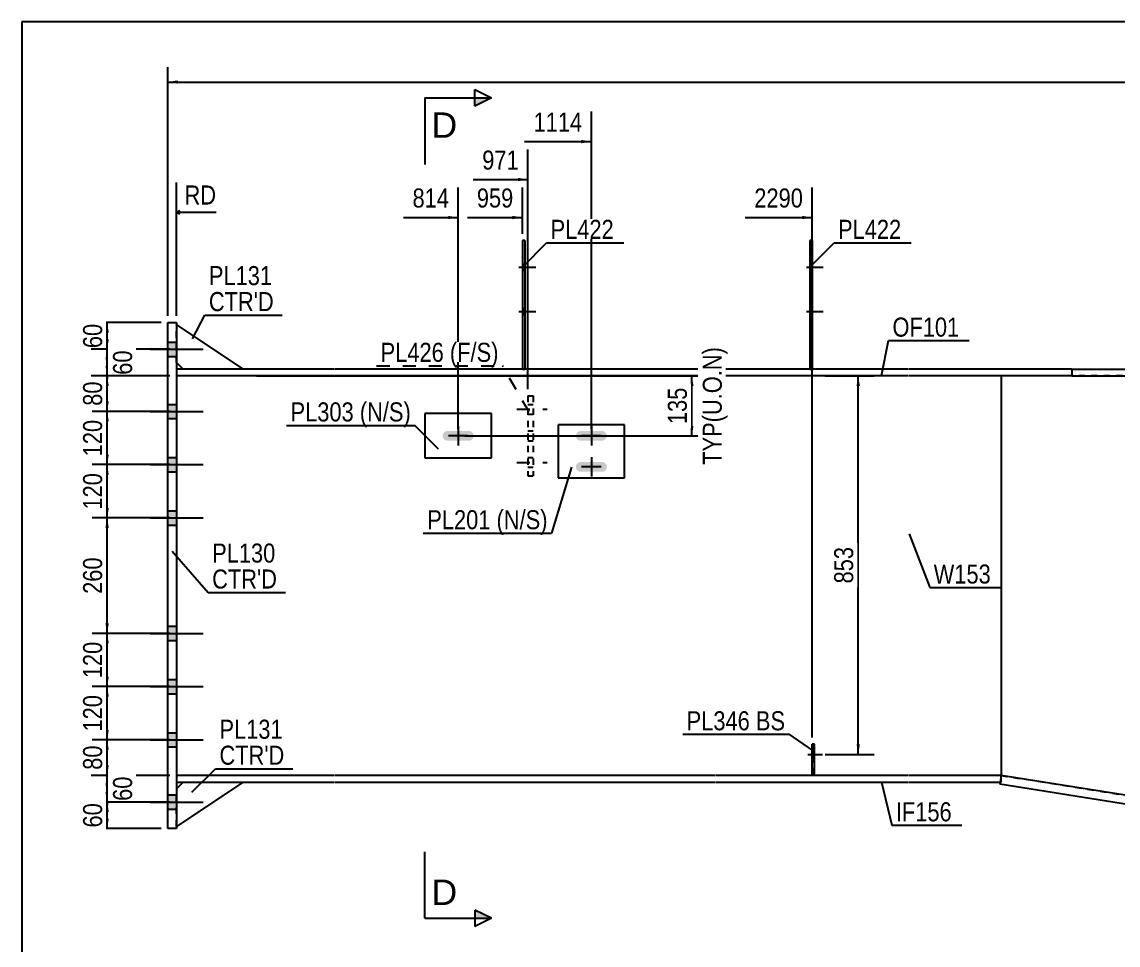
# Model space of a CAD drawing. Header units: millimetres. Extents: x -351 to 51, y -184 to 93.
# Drawn here: x -348.7 to -184.1, y -45.5 to 93.2 of the extents above; entities that cross this region are included whole.
import ezdxf

# ---------------------------------------------------------------- set-up
doc = ezdxf.new("R2010")
doc.units = ezdxf.units.MM
doc.linetypes.add('DXK_LINE_DOT1', pattern=[1.8814, 0.9407, -0.9407])
doc.linetypes.add('DXK_LINE_DOT2', pattern=[3.9198, 1.9599, -1.9599])
doc.styles.add('Arial', font='ARIAL.TTF', dxfattribs={"height": 0.2})
doc.styles.add('Arial Narrow', font='ARIALN.TTF', dxfattribs={"height": 0.2})

# ---------------------------------------------------------------- blocks, each defined once
blk = doc.blocks.new('Unknown-623466721-1210')
at = {"color": 5, "linetype": 'Continuous'}
for p, q in [((51.27, 93.17), (-348.73, 93.17)), ((-348.73, 93.17), (-348.73, -183.83))]:
    blk.add_line(p, q, dxfattribs=at)
blk = doc.blocks.new('Part-623466721-1962 - 1919')
at = {"color": 2, "linetype": 'Continuous'}
for p, q in [((-191, 41), (23.69, 41)), ((-191, 41), (-191, 40)), ((-191, 40), (23.69, 40))]:
    blk.add_line(p, q, dxfattribs=at)
blk = doc.blocks.new('Part-623466721-2291 - 1919')
at = {"color": 2, "linetype": 'Continuous'}
for p, q in [((-273.2, 60.33), (-273.54, 60.33)), ((-273.54, 60.33), (-273.54, 41)), ((-273.2, 60.33), (-273.2, 41))]:
    blk.add_line(p, q, dxfattribs=at)
at = {"color": 7, "linetype": 'DXK_LINE_DOT1'}
blk.add_line((-273.54, 41), (-273.2, 41), dxfattribs=at)
blk = doc.blocks.new('Part-623466721-2227 - 1919')
at = {"color": 2, "linetype": 'Continuous'}
for p, q in [((-325.49, 47.67), (-315.49, 41)), ((-324.49, 41), (-325.49, 42))]:
    blk.add_line(p, q, dxfattribs=at)
at = {"color": 7, "linetype": 'DXK_LINE_DOT1'}
for p, q in [((-325.49, 42), (-325.49, 47.67)), ((-315.49, 41), (-324.49, 41))]:
    blk.add_line(p, q, dxfattribs=at)
blk = doc.blocks.new('Part-623466721-1984 - 1919')
at = {"color": 2, "linetype": 'Continuous'}
for p, q in [((-301.89, 41), (-325.49, 41)), ((-301.89, 40), (-325.49, 40)), ((-244.59, 41), (-301.79, 41)), ((-244.59, 40), (-301.79, 40)), ((-215.55, 41), (-244.49, 41)), ((-215.55, 40), (-244.49, 40)), ((-191, 41), (-215.45, 41)), ((-191, 40), (-215.45, 40))]:
    blk.add_line(p, q, dxfattribs=at)
at = {"color": 7, "linetype": 'DXK_LINE_DOT1'}
for p, q in [((-325.49, 41), (-325.49, 40)), ((-191, 41), (-191, 40))]:
    blk.add_line(p, q, dxfattribs=at)
blk = doc.blocks.new('Bolt-623466721-9946 - 1919')
at = {"color": 3, "linetype": 'DXK_LINE_DOT2'}
for p, q in [((-274.39, 35), (-269.85, 35)), ((-272.72, 35.73), (-271.92, 35.73)), ((-272.72, 34.27), (-271.92, 34.27)), ((-272.72, 31.73), (-271.92, 31.73)), ((-274.39, 31), (-269.85, 31)), ((-272.72, 30.27), (-271.92, 30.27)), ((-274.39, 27), (-269.85, 27)), ((-272.72, 27.73), (-271.92, 27.73)), ((-272.72, 26.27), (-271.92, 26.27))]:
    blk.add_line(p, q, dxfattribs=at)
blk = doc.blocks.new('Part-623466721-1989 - 1919')
at = {"color": 2, "linetype": 'Continuous'}
blk.add_line((-201.64, 40), (-201.64, -20), dxfattribs=at)
at = {"color": 7, "linetype": 'DXK_LINE_DOT1'}
for p, q in [((-76.16, 40), (-201.64, 40)), ((-76.16, -40), (-76.16, 40)), ((-201.64, -20), (-76.16, -40))]:
    blk.add_line(p, q, dxfattribs=at)
blk = doc.blocks.new('Part-623466721-1994 - 1919')
at = {"color": 7, "linetype": 'DXK_LINE_DOT1'}
for p, q in [((-301.89, 40), (-325.49, 40)), ((-325.49, 40), (-325.49, -20)), ((-244.59, 40), (-301.79, 40)), ((-215.55, 40), (-244.49, 40)), ((-201.64, 40), (-215.45, 40)), ((-201.64, 40), (-201.64, -20)), ((-301.89, -20), (-325.49, -20)), ((-244.59, -20), (-301.79, -20)), ((-215.55, -20), (-244.49, -20)), ((-201.64, -20), (-215.45, -20))]:
    blk.add_line(p, q, dxfattribs=at)
blk = doc.blocks.new('Part-623466721-1999 - 1919')
at = {"color": 2, "linetype": 'Continuous'}
for p, q in [((-201.64, -20), (-201.85, -21.32)), ((-76.37, -41.32), (-201.85, -21.32)), ((-76.16, -40), (-201.64, -20)), ((-76.16, -40), (-76.37, -41.32))]:
    blk.add_line(p, q, dxfattribs=at)
blk = doc.blocks.new('Part-623466721-2313 - 1919')
at = {"color": 2, "linetype": 'Continuous'}
for p, q in [((-301.89, -20), (-325.49, -20)), ((-325.49, -21), (-301.89, -21)), ((-244.59, -20), (-301.79, -20)), ((-301.79, -21), (-244.59, -21)), ((-215.55, -20), (-244.49, -20)), ((-244.49, -21), (-215.55, -21)), ((-201.64, -20), (-215.45, -20)), ((-215.45, -21), (-201.8, -21))]:
    blk.add_line(p, q, dxfattribs=at)
at = {"color": 7, "linetype": 'DXK_LINE_DOT1'}
for p, q in [((-325.49, -20), (-325.49, -21)), ((-201.64, -21), (-201.8, -21)), ((-201.64, -21), (-201.64, -20))]:
    blk.add_line(p, q, dxfattribs=at)
blk = doc.blocks.new('Part-623466721-2384 - 1919')
at = {"color": 2, "linetype": 'Continuous'}
for p, q in [((-230.02, -19.98), (-230.02, -15.31)), ((-229.69, -15.31), (-230.02, -15.31)), ((-229.69, -19.98), (-229.69, -15.31)), ((-230.02, -19.98), (-229.69, -19.98))]:
    blk.add_line(p, q, dxfattribs=at)
at = {"color": 7, "linetype": 'DXK_LINE_DOT1'}
blk.add_line((-230.02, -18.98), (-229.69, -18.98), dxfattribs=at)
blk = doc.blocks.new('Part-623466721-2198 - 1919')
at = {"color": 2, "linetype": 'Continuous'}
for p, q in [((-326.82, 48), (-325.49, 48)), ((-326.82, -28), (-326.82, 48)), ((-325.49, 48), (-325.49, -28)), ((-325.49, -28), (-326.82, -28))]:
    blk.add_line(p, q, dxfattribs=at)
blk = doc.blocks.new('Bolt-623466721-9942 - 1919')
at = {"linetype": 'Continuous'}
blk.add_hatch(color=3, dxfattribs=at).paths.add_polyline_path([(-285.3, 31.52), (-285.46, 31.28), (-285.52, 31), (-285.46, 30.72), (-285.3, 30.48), (-285.07, 30.32), (-284.79, 30.27), (-281.59, 30.27), (-281.31, 30.32), (-281.07, 30.48), (-280.91, 30.72), (-280.85, 31), (-280.91, 31.28), (-281.07, 31.52), (-281.31, 31.68), (-281.59, 31.73), (-284.79, 31.73), (-285.07, 31.68)])
at = {"color": 3, "linetype": 'Continuous'}
for p, q in [((-283.19, 32.47), (-283.19, 29.53)), ((-281.72, 31), (-284.65, 31))]:
    blk.add_line(p, q, dxfattribs=at)
blk = doc.blocks.new('Part-623466721-2232 - 1919')
at = {"color": 2, "linetype": 'Continuous'}
for p, q in [((-315.49, -21), (-325.49, -27.67)), ((-325.49, -22), (-324.49, -21))]:
    blk.add_line(p, q, dxfattribs=at)
at = {"color": 7, "linetype": 'DXK_LINE_DOT1'}
for p, q in [((-324.49, -21), (-315.49, -21)), ((-325.49, -27.67), (-325.49, -22))]:
    blk.add_line(p, q, dxfattribs=at)
blk = doc.blocks.new('Part-623466721-9939 - 1919')
at = {"color": 2, "linetype": 'Continuous'}
for p, q in [((-258.19, 32.67), (-268.19, 32.67)), ((-268.19, 32.67), (-268.19, 24.67)), ((-258.19, 24.67), (-258.19, 32.67)), ((-268.19, 24.67), (-258.19, 24.67))]:
    blk.add_line(p, q, dxfattribs=at)
blk = doc.blocks.new('Part-623466721-2362 - 1919')
at = {"color": 2, "linetype": 'Continuous'}
for p, q in [((-230.02, 60.33), (-230.35, 60.33)), ((-230.35, 60.33), (-230.35, 41)), ((-230.02, 60.33), (-230.02, 41))]:
    blk.add_line(p, q, dxfattribs=at)
at = {"color": 7, "linetype": 'DXK_LINE_DOT1'}
blk.add_line((-230.35, 41), (-230.02, 41), dxfattribs=at)
blk = doc.blocks.new('Part-623466721-2406 - 1919')
at = {"color": 7, "linetype": 'DXK_LINE_DOT1'}
for p, q in [((-230.02, -15.31), (-230.02, -19.98)), ((-229.69, -15.31), (-230.02, -15.31)), ((-229.69, -19.98), (-229.69, -15.31)), ((-230.02, -19.98), (-229.69, -19.98))]:
    blk.add_line(p, q, dxfattribs=at)
blk = doc.blocks.new('Bolt-623466721-2604 - 1919')
at = {"linetype": 'Continuous'}
for points in [[(-326.82, 45.07), (-326.82, 42.93), (-325.49, 42.93), (-325.49, 45.07)], [(-326.82, 45.07), (-326.82, 42.93), (-325.49, 42.93), (-325.49, 45.07)], [(-326.82, 35.73), (-326.82, 33.6), (-325.49, 33.6), (-325.49, 35.73)], [(-326.82, 35.73), (-326.82, 33.6), (-325.49, 33.6), (-325.49, 35.73)], [(-326.82, 27.73), (-326.82, 25.6), (-325.49, 25.6), (-325.49, 27.73)], [(-326.82, 27.73), (-326.82, 25.6), (-325.49, 25.6), (-325.49, 27.73)], [(-326.82, 19.73), (-326.82, 17.6), (-325.49, 17.6), (-325.49, 19.73)], [(-326.82, 19.73), (-326.82, 17.6), (-325.49, 17.6), (-325.49, 19.73)], [(-326.82, 2.4), (-326.82, 0.27), (-325.49, 0.27), (-325.49, 2.4)], [(-326.82, 2.4), (-326.82, 0.27), (-325.49, 0.27), (-325.49, 2.4)], [(-326.82, -5.6), (-326.82, -7.73), (-325.49, -7.73), (-325.49, -5.6)], [(-326.82, -5.6), (-326.82, -7.73), (-325.49, -7.73), (-325.49, -5.6)], [(-326.82, -13.6), (-326.82, -15.73), (-325.49, -15.73), (-325.49, -13.6)], [(-326.82, -13.6), (-326.82, -15.73), (-325.49, -15.73), (-325.49, -13.6)], [(-326.82, -22.93), (-326.82, -25.07), (-325.49, -25.07), (-325.49, -22.93)], [(-326.82, -22.93), (-326.82, -25.07), (-325.49, -25.07), (-325.49, -22.93)]]:
    blk.add_hatch(color=3, dxfattribs=at).paths.add_polyline_path(points)
at = {"color": 3, "linetype": 'Continuous'}
for p, q in [((-326.82, 45.07), (-325.49, 45.07)), ((-326.82, 45.07), (-325.49, 45.07)), ((-329.47, 44), (-321.49, 44)), ((-329.47, 44), (-321.49, 44)), ((-326.82, 42.93), (-325.49, 42.93)), ((-326.82, 42.93), (-325.49, 42.93)), ((-329.47, 34.67), (-321.49, 34.67)), ((-329.47, 34.67), (-321.49, 34.67)), ((-326.82, 35.73), (-325.49, 35.73)), ((-326.82, 35.73), (-325.49, 35.73)), ((-326.82, 33.6), (-325.49, 33.6)), ((-326.82, 33.6), (-325.49, 33.6)), ((-329.47, 26.67), (-321.49, 26.67)), ((-329.47, 26.67), (-321.49, 26.67)), ((-326.82, 27.73), (-325.49, 27.73)), ((-326.82, 27.73), (-325.49, 27.73)), ((-326.82, 25.6), (-325.49, 25.6)), ((-326.82, 25.6), (-325.49, 25.6)), ((-329.47, 18.67), (-321.49, 18.67)), ((-329.47, 18.67), (-321.49, 18.67)), ((-326.82, 19.73), (-325.49, 19.73)), ((-326.82, 19.73), (-325.49, 19.73)), ((-326.82, 17.6), (-325.49, 17.6)), ((-326.82, 17.6), (-325.49, 17.6)), ((-326.82, 2.4), (-325.49, 2.4)), ((-326.82, 2.4), (-325.49, 2.4)), ((-329.47, 1.33), (-321.49, 1.33)), ((-329.47, 1.33), (-321.49, 1.33)), ((-326.82, 0.27), (-325.49, 0.27)), ((-326.82, 0.27), (-325.49, 0.27)), ((-326.82, -5.6), (-325.49, -5.6)), ((-326.82, -5.6), (-325.49, -5.6)), ((-329.47, -6.67), (-321.49, -6.67)), ((-329.47, -6.67), (-321.49, -6.67)), ((-326.82, -7.73), (-325.49, -7.73)), ((-326.82, -7.73), (-325.49, -7.73)), ((-329.47, -14.67), (-321.49, -14.67)), ((-329.47, -14.67), (-321.49, -14.67)), ((-326.82, -13.6), (-325.49, -13.6)), ((-326.82, -13.6), (-325.49, -13.6)), ((-326.82, -15.73), (-325.49, -15.73)), ((-326.82, -15.73), (-325.49, -15.73)), ((-326.82, -22.93), (-325.49, -22.93)), ((-326.82, -22.93), (-325.49, -22.93)), ((-329.47, -24), (-321.49, -24)), ((-329.47, -24), (-321.49, -24)), ((-326.82, -25.07), (-325.49, -25.07)), ((-326.82, -25.07), (-325.49, -25.07))]:
    blk.add_line(p, q, dxfattribs=at)
blk = doc.blocks.new('Bolt-623466721-2607 - 1919')
at = {"linetype": 'Continuous'}
for points in [[(-273.2, 55.87), (-273.2, 56.8), (-273.54, 56.8), (-273.54, 55.87)], [(-273.2, 55.87), (-273.2, 56.8), (-273.54, 56.8), (-273.54, 55.87)], [(-273.2, 49.2), (-273.2, 50.13), (-273.54, 50.13), (-273.54, 49.2)], [(-273.2, 49.2), (-273.2, 50.13), (-273.54, 50.13), (-273.54, 49.2)]]:
    blk.add_hatch(color=3, dxfattribs=at).paths.add_polyline_path(points)
at = {"color": 3, "linetype": 'Continuous'}
for p, q in [((-274.07, 56.33), (-271.54, 56.33)), ((-274.07, 56.33), (-271.54, 56.33)), ((-273.54, 56.8), (-273.2, 56.8)), ((-273.54, 56.8), (-273.2, 56.8)), ((-273.54, 55.87), (-273.2, 55.87)), ((-273.54, 55.87), (-273.2, 55.87)), ((-274.07, 49.67), (-271.54, 49.67)), ((-274.07, 49.67), (-271.54, 49.67)), ((-273.54, 50.13), (-273.2, 50.13)), ((-273.54, 50.13), (-273.2, 50.13)), ((-273.54, 49.2), (-273.2, 49.2)), ((-273.54, 49.2), (-273.2, 49.2))]:
    blk.add_line(p, q, dxfattribs=at)
blk = doc.blocks.new('Part-623466721-9940 - 1919')
at = {"color": 7, "linetype": 'DXK_LINE_DOT1'}
for p, q in [((-272.72, 37), (-272.72, 25)), ((-272.72, 37), (-271.92, 37)), ((-271.92, 37), (-271.92, 25)), ((-272.72, 25), (-271.92, 25))]:
    blk.add_line(p, q, dxfattribs=at)
blk = doc.blocks.new('Bolt-623466721-2611 - 1919')
at = {"linetype": 'Continuous'}
for points in [[(-230.02, 55.87), (-230.02, 56.8), (-230.35, 56.8), (-230.35, 55.87)], [(-230.02, 55.87), (-230.02, 56.8), (-230.35, 56.8), (-230.35, 55.87)], [(-230.02, 49.2), (-230.02, 50.13), (-230.35, 50.13), (-230.35, 49.2)], [(-230.02, 49.2), (-230.02, 50.13), (-230.35, 50.13), (-230.35, 49.2)]]:
    blk.add_hatch(color=3, dxfattribs=at).paths.add_polyline_path(points)
at = {"color": 3, "linetype": 'Continuous'}
for p, q in [((-230.89, 56.33), (-228.35, 56.33)), ((-230.89, 56.33), (-228.35, 56.33)), ((-230.35, 56.8), (-230.02, 56.8)), ((-230.35, 56.8), (-230.02, 56.8)), ((-230.35, 55.87), (-230.02, 55.87)), ((-230.35, 55.87), (-230.02, 55.87)), ((-230.89, 49.67), (-228.35, 49.67)), ((-230.89, 49.67), (-228.35, 49.67)), ((-230.35, 50.13), (-230.02, 50.13)), ((-230.35, 50.13), (-230.02, 50.13)), ((-230.35, 49.2), (-230.02, 49.2)), ((-230.35, 49.2), (-230.02, 49.2))]:
    blk.add_line(p, q, dxfattribs=at)
blk = doc.blocks.new('Bolt-623466721-2612 - 1919')
at = {"linetype": 'Continuous'}
blk.add_hatch(color=3, dxfattribs=at).paths.add_polyline_path([(-229.69, -17.31), (-229.69, -16.38), (-230.02, -16.38), (-230.02, -17.31)])
at = {"color": 3, "linetype": 'Continuous'}
for p, q in [((-230.02, -16.38), (-229.69, -16.38)), ((-230.65, -16.85), (-228.45, -16.85)), ((-230.02, -17.31), (-229.69, -17.31))]:
    blk.add_line(p, q, dxfattribs=at)
blk = doc.blocks.new('Bolt-623466721-2613 - 1919')
at = {"color": 3, "linetype": 'DXK_LINE_DOT2'}
for p, q in [((-230.02, -16.38), (-229.69, -16.38)), ((-230.65, -16.85), (-228.45, -16.85)), ((-230.02, -17.31), (-229.69, -17.31))]:
    blk.add_line(p, q, dxfattribs=at)
blk = doc.blocks.new('Part-623466721-9938 - 1919')
at = {"color": 2, "linetype": 'Continuous'}
for p, q in [((-278.19, 34.33), (-288.19, 34.33)), ((-288.19, 34.33), (-288.19, 27.67)), ((-278.19, 27.67), (-278.19, 34.33)), ((-288.19, 27.67), (-278.19, 27.67))]:
    blk.add_line(p, q, dxfattribs=at)
blk = doc.blocks.new('Bolt-623466721-9943 - 1919')
at = {"linetype": 'Continuous'}
for points in [[(-265.3, 31.52), (-265.46, 31.28), (-265.52, 31), (-265.46, 30.72), (-265.3, 30.48), (-265.07, 30.32), (-264.79, 30.27), (-261.59, 30.27), (-261.31, 30.32), (-261.07, 30.48), (-260.91, 30.72), (-260.85, 31), (-260.91, 31.28), (-261.07, 31.52), (-261.31, 31.68), (-261.59, 31.73), (-264.79, 31.73), (-265.07, 31.68)], [(-265.3, 26.85), (-265.46, 26.61), (-265.52, 26.33), (-265.46, 26.05), (-265.3, 25.82), (-265.07, 25.66), (-264.79, 25.6), (-261.59, 25.6), (-261.31, 25.66), (-261.07, 25.82), (-260.91, 26.05), (-260.85, 26.33), (-260.91, 26.61), (-261.07, 26.85), (-261.31, 27.01), (-261.59, 27.07), (-264.79, 27.07), (-265.07, 27.01)]]:
    blk.add_hatch(color=3, dxfattribs=at).paths.add_polyline_path(points)
at = {"color": 3, "linetype": 'Continuous'}
for p, q in [((-263.19, 32.47), (-263.19, 29.53)), ((-261.72, 31), (-264.65, 31)), ((-263.19, 27.8), (-263.19, 24.87)), ((-261.72, 26.33), (-264.65, 26.33))]:
    blk.add_line(p, q, dxfattribs=at)
blk = doc.blocks.new('StraightDimension-623466721-8458 - 1919')
at = {"linetype": 'Continuous'}
for points in [[(-223.35, 38.5), (-223.1, 40), (-222.85, 38.5)], [(-222.85, -15.35), (-223.1, -16.85), (-223.35, -15.35)]]:
    blk.add_hatch(color=7, dxfattribs=at).paths.add_polyline_path(points)
at = {"color": 7, "linetype": 'Continuous'}
for p, q in [((-228.07, 40), (-220.7, 40)), ((-223.1, -16.85), (-223.1, 40)), ((-228.07, -16.85), (-220.7, -16.85))]:
    blk.add_line(p, q, dxfattribs=at)
at = {"color": 0}
blk.add_wipeout([(-223.25, 14.92), (-227.45, 14.92), (-227.45, 8.23), (-223.25, 8.23)], dxfattribs=at)
at = {"color": 3, "style": 'Arial Narrow'}
blk.add_text('853', height=2.863, rotation=90.0002, dxfattribs=at).set_placement((-223.85, 8.83))
blk = doc.blocks.new('StraightDimension-623466721-8337 - 1919')
at = {"linetype": 'Continuous'}
for points in [[(-336.18, -16.16), (-335.93, -14.66), (-335.68, -16.16)], [(-335.68, -18.5), (-335.93, -20), (-336.18, -18.5)]]:
    blk.add_hatch(color=7, dxfattribs=at).paths.add_polyline_path(points)
at = {"color": 7, "linetype": 'Continuous'}
for p, q in [((-326.49, -14.66), (-338.18, -14.66)), ((-335.93, -20), (-335.93, -14.66)), ((-326.49, -20), (-338.18, -20))]:
    blk.add_line(p, q, dxfattribs=at)
at = {"color": 0}
blk.add_wipeout([(-336.08, -14.9), (-340.28, -14.9), (-340.28, -19.76), (-336.08, -19.76)], dxfattribs=at)
at = {"color": 3, "style": 'Arial Narrow'}
blk.add_text('80', height=2.863, rotation=90.0002, dxfattribs=at).set_placement((-336.68, -19.16))
blk = doc.blocks.new('StraightDimension-623466721-8333 - 1919')
at = {"linetype": 'Continuous'}
for points in [[(-336.18, 25.17), (-335.93, 26.67), (-335.68, 25.17)], [(-335.68, 20.17), (-335.93, 18.67), (-336.18, 20.17)]]:
    blk.add_hatch(color=7, dxfattribs=at).paths.add_polyline_path(points)
at = {"color": 7, "linetype": 'Continuous'}
for p, q in [((-326.49, 26.67), (-338.18, 26.67)), ((-335.93, 18.67), (-335.93, 26.67)), ((-326.49, 18.67), (-338.18, 18.67))]:
    blk.add_line(p, q, dxfattribs=at)
at = {"color": 0}
blk.add_wipeout([(-336.08, 26.01), (-340.28, 26.01), (-340.28, 19.32), (-336.08, 19.32)], dxfattribs=at)
at = {"color": 3, "style": 'Arial Narrow'}
blk.add_text('120', height=2.863, rotation=90.0002, dxfattribs=at).set_placement((-336.68, 19.92))
blk = doc.blocks.new('StraightDimension-623466721-11409 - 1919')
at = {"linetype": 'Continuous'}
blk.add_hatch(color=7, dxfattribs=at).paths.add_polyline_path([(-274.22, 69.74), (-272.72, 69.49), (-274.22, 69.24)])
at = {"color": 7, "linetype": 'Continuous'}
for p, q in [((-272.72, 38), (-272.72, 73.99)), ((-280.95, 69.49), (-272.72, 69.49))]:
    blk.add_line(p, q, dxfattribs=at)
at = {"color": 0}
blk.add_wipeout([(-273.49, 70.39), (-273.49, 74.59), (-280.18, 74.59), (-280.18, 70.39)], dxfattribs=at)
at = {"color": 3, "style": 'Arial Narrow'}
blk.add_text('971', height=2.863, dxfattribs=at).set_placement((-279.58, 70.99))
blk = doc.blocks.new('StraightDimension-623466721-3159 - 1919')
at = {"linetype": 'Continuous'}
blk.add_hatch(color=7, dxfattribs=at).paths.add_polyline_path([(-325.32, 83.89), (-326.82, 84.14), (-325.32, 84.39)])
at = {"color": 7, "linetype": 'Continuous'}
for p, q in [((-326.82, 49), (-326.82, 86.39)), ((-326.82, 84.14), (36.03, 84.14))]:
    blk.add_line(p, q, dxfattribs=at)
blk = doc.blocks.new('StraightDimension-623466721-3249 - 1919')
at = {"linetype": 'Continuous'}
for points in [[(-248.34, 38.5), (-248.09, 40), (-247.84, 38.5)], [(-247.84, 32.5), (-248.09, 31), (-248.34, 32.5)]]:
    blk.add_hatch(color=7, dxfattribs=at).paths.add_polyline_path(points)
at = {"color": 7, "linetype": 'Continuous'}
for p, q in [((-313.48, 40), (-245.69, 40)), ((-248.09, 31), (-248.09, 40)), ((-282.19, 31), (-245.69, 31))]:
    blk.add_line(p, q, dxfattribs=at)
at = {"color": 0, "linetype": 'Continuous'}
blk.add_wipeout([(-242.99, 44.95), (-247.19, 44.95), (-247.19, 26.05), (-242.99, 26.05)], dxfattribs=at)
at = {"color": 0}
blk.add_wipeout([(-248.24, 38.84), (-252.44, 38.84), (-252.44, 32.16), (-248.24, 32.16)], dxfattribs=at)
at = {"color": 3, "linetype": 'Continuous', "style": 'Arial Narrow'}
blk.add_text('TYP(U.O.N)', height=2.863, rotation=90.0002, dxfattribs=at).set_placement((-243.59, 26.65))
at = {"color": 3, "style": 'Arial Narrow'}
blk.add_text('135', height=2.863, rotation=90.0002, dxfattribs=at).set_placement((-248.84, 32.76))
blk = doc.blocks.new('StraightDimension-623466721-8329 - 1919')
at = {"linetype": 'Continuous'}
for points in [[(-336.18, 46.5), (-335.93, 48), (-335.68, 46.5)], [(-335.68, 45.5), (-335.93, 44), (-336.18, 45.5)]]:
    blk.add_hatch(color=7, dxfattribs=at).paths.add_polyline_path(points)
at = {"color": 7, "linetype": 'Continuous'}
for p, q in [((-327.82, 48), (-338.18, 48)), ((-335.93, 44), (-335.93, 48)), ((-326.49, 44), (-338.18, 44))]:
    blk.add_line(p, q, dxfattribs=at)
at = {"color": 0}
blk.add_wipeout([(-336.08, 48.43), (-340.28, 48.43), (-340.28, 43.57), (-336.08, 43.57)], dxfattribs=at)
at = {"color": 3, "style": 'Arial Narrow'}
blk.add_text('60', height=2.863, rotation=90.0002, dxfattribs=at).set_placement((-336.68, 44.17))
blk = doc.blocks.new('StraightDimension-623466721-8330 - 1919')
at = {"linetype": 'Continuous'}
for points in [[(-336.18, 42.5), (-335.93, 44), (-335.68, 42.5)], [(-335.68, 41.5), (-335.93, 40), (-336.18, 41.5)]]:
    blk.add_hatch(color=7, dxfattribs=at).paths.add_polyline_path(points)
at = {"color": 7, "linetype": 'Continuous'}
for p, q in [((-326.49, 44), (-338.33, 44)), ((-335.93, 40), (-335.93, 44)), ((-326.49, 40), (-338.33, 40))]:
    blk.add_line(p, q, dxfattribs=at)
at = {"color": 0}
blk.add_wipeout([(-331.58, 44.43), (-335.78, 44.43), (-335.78, 39.57), (-331.58, 39.57)], dxfattribs=at)
at = {"color": 3, "style": 'Arial Narrow'}
blk.add_text('60', height=2.863, rotation=90.0002, dxfattribs=at).set_placement((-332.18, 40.17))
blk = doc.blocks.new('StraightDimension-623466721-8331 - 1919')
at = {"linetype": 'Continuous'}
for points in [[(-336.18, 38.5), (-335.93, 40), (-335.68, 38.5)], [(-335.68, 36.17), (-335.93, 34.67), (-336.18, 36.17)]]:
    blk.add_hatch(color=7, dxfattribs=at).paths.add_polyline_path(points)
at = {"color": 7, "linetype": 'Continuous'}
for p, q in [((-326.49, 40), (-338.18, 40)), ((-335.93, 34.67), (-335.93, 40)), ((-326.48, 34.67), (-338.18, 34.67))]:
    blk.add_line(p, q, dxfattribs=at)
at = {"color": 0}
blk.add_wipeout([(-336.08, 39.76), (-340.28, 39.76), (-340.28, 34.91), (-336.08, 34.91)], dxfattribs=at)
at = {"color": 3, "style": 'Arial Narrow'}
blk.add_text('80', height=2.863, rotation=90.0002, dxfattribs=at).set_placement((-336.68, 35.51))
blk = doc.blocks.new('StraightDimension-623466721-8332 - 1919')
at = {"linetype": 'Continuous'}
for points in [[(-336.18, 33.17), (-335.93, 34.67), (-335.68, 33.17)], [(-335.68, 28.17), (-335.93, 26.67), (-336.18, 28.17)]]:
    blk.add_hatch(color=7, dxfattribs=at).paths.add_polyline_path(points)
at = {"color": 7, "linetype": 'Continuous'}
for p, q in [((-326.48, 34.67), (-338.18, 34.67)), ((-335.93, 26.67), (-335.93, 34.67)), ((-326.49, 26.67), (-338.18, 26.67))]:
    blk.add_line(p, q, dxfattribs=at)
at = {"color": 0}
blk.add_wipeout([(-336.08, 34.01), (-340.28, 34.01), (-340.28, 27.32), (-336.08, 27.32)], dxfattribs=at)
at = {"color": 3, "style": 'Arial Narrow'}
blk.add_text('120', height=2.863, rotation=90.0002, dxfattribs=at).set_placement((-336.68, 27.92))
blk = doc.blocks.new('StraightDimension-623466721-8334 - 1919')
at = {"linetype": 'Continuous'}
for points in [[(-336.18, 17.17), (-335.93, 18.67), (-335.68, 17.17)], [(-335.68, 2.83), (-335.93, 1.33), (-336.18, 2.83)]]:
    blk.add_hatch(color=7, dxfattribs=at).paths.add_polyline_path(points)
at = {"color": 7, "linetype": 'Continuous'}
for p, q in [((-326.49, 18.67), (-338.18, 18.67)), ((-335.93, 1.33), (-335.93, 18.67)), ((-326.49, 1.33), (-338.18, 1.33))]:
    blk.add_line(p, q, dxfattribs=at)
at = {"color": 0}
blk.add_wipeout([(-336.08, 13.34), (-340.28, 13.34), (-340.28, 6.66), (-336.08, 6.66)], dxfattribs=at)
at = {"color": 3, "style": 'Arial Narrow'}
blk.add_text('260', height=2.863, rotation=90.0002, dxfattribs=at).set_placement((-336.68, 7.26))
blk = doc.blocks.new('StraightDimension-623466721-8335 - 1919')
at = {"linetype": 'Continuous'}
for points in [[(-336.18, -0.17), (-335.93, 1.33), (-335.68, -0.17)], [(-335.68, -5.17), (-335.93, -6.67), (-336.18, -5.17)]]:
    blk.add_hatch(color=7, dxfattribs=at).paths.add_polyline_path(points)
at = {"color": 7, "linetype": 'Continuous'}
for p, q in [((-326.49, 1.33), (-338.18, 1.33)), ((-335.93, -6.67), (-335.93, 1.33)), ((-326.49, -6.67), (-338.18, -6.67))]:
    blk.add_line(p, q, dxfattribs=at)
at = {"color": 0}
blk.add_wipeout([(-336.08, 0.68), (-340.28, 0.68), (-340.28, -6.01), (-336.08, -6.01)], dxfattribs=at)
at = {"color": 3, "style": 'Arial Narrow'}
blk.add_text('120', height=2.863, rotation=90.0002, dxfattribs=at).set_placement((-336.68, -5.41))
blk = doc.blocks.new('StraightDimension-623466721-8336 - 1919')
at = {"linetype": 'Continuous'}
for points in [[(-336.18, -8.17), (-335.93, -6.67), (-335.68, -8.17)], [(-335.68, -13.16), (-335.93, -14.66), (-336.18, -13.16)]]:
    blk.add_hatch(color=7, dxfattribs=at).paths.add_polyline_path(points)
at = {"color": 7, "linetype": 'Continuous'}
for p, q in [((-326.49, -6.67), (-338.18, -6.67)), ((-335.93, -14.66), (-335.93, -6.67)), ((-326.49, -14.66), (-338.18, -14.66))]:
    blk.add_line(p, q, dxfattribs=at)
at = {"color": 0}
blk.add_wipeout([(-336.08, -7.32), (-340.28, -7.32), (-340.28, -14.01), (-336.08, -14.01)], dxfattribs=at)
at = {"color": 3, "style": 'Arial Narrow'}
blk.add_text('120', height=2.863, rotation=90.0002, dxfattribs=at).set_placement((-336.68, -13.41))
blk = doc.blocks.new('StraightDimension-623466721-8338 - 1919')
at = {"linetype": 'Continuous'}
for points in [[(-336.18, -21.5), (-335.93, -20), (-335.68, -21.5)], [(-335.68, -22.5), (-335.93, -24), (-336.18, -22.5)]]:
    blk.add_hatch(color=7, dxfattribs=at).paths.add_polyline_path(points)
at = {"color": 7, "linetype": 'Continuous'}
for p, q in [((-326.49, -20), (-338.33, -20)), ((-335.93, -24), (-335.93, -20)), ((-326.49, -24), (-338.33, -24))]:
    blk.add_line(p, q, dxfattribs=at)
at = {"color": 0}
blk.add_wipeout([(-331.58, -19.57), (-335.78, -19.57), (-335.78, -24.43), (-331.58, -24.43)], dxfattribs=at)
at = {"color": 3, "style": 'Arial Narrow'}
blk.add_text('60', height=2.863, rotation=90.0002, dxfattribs=at).set_placement((-332.18, -23.83))
blk = doc.blocks.new('StraightDimension-623466721-8339 - 1919')
at = {"linetype": 'Continuous'}
for points in [[(-336.18, -25.5), (-335.93, -24), (-335.68, -25.5)], [(-335.68, -26.5), (-335.93, -28), (-336.18, -26.5)]]:
    blk.add_hatch(color=7, dxfattribs=at).paths.add_polyline_path(points)
at = {"color": 7, "linetype": 'Continuous'}
for p, q in [((-326.49, -24), (-338.18, -24)), ((-335.93, -28), (-335.93, -24)), ((-327.82, -28), (-338.18, -28))]:
    blk.add_line(p, q, dxfattribs=at)
at = {"color": 0}
blk.add_wipeout([(-336.08, -23.57), (-340.28, -23.57), (-340.28, -28.43), (-336.08, -28.43)], dxfattribs=at)
at = {"color": 3, "style": 'Arial Narrow'}
blk.add_text('60', height=2.863, rotation=90.0002, dxfattribs=at).set_placement((-336.68, -27.83))
blk = doc.blocks.new('StraightDimension-623466721-11407 - 1919')
at = {"linetype": 'Continuous'}
blk.add_hatch(color=7, dxfattribs=at).paths.add_polyline_path([(-231.52, 64.04), (-230.02, 63.79), (-231.52, 63.54)])
at = {"color": 7, "linetype": 'Continuous'}
for p, q in [((-230.02, -14.31), (-230.02, 68.29)), ((-240.08, 63.79), (-230.02, 63.79))]:
    blk.add_line(p, q, dxfattribs=at)
at = {"color": 0}
blk.add_wipeout([(-230.79, 64.69), (-230.79, 68.89), (-239.31, 68.89), (-239.31, 64.69)], dxfattribs=at)
at = {"color": 3, "style": 'Arial Narrow'}
blk.add_text('2290', height=2.863, dxfattribs=at).set_placement((-238.71, 65.29))
blk = doc.blocks.new('StraightDimension-623466721-11408 - 1919')
at = {"linetype": 'Continuous'}
blk.add_hatch(color=7, dxfattribs=at).paths.add_polyline_path([(-264.69, 75.44), (-263.19, 75.19), (-264.69, 74.94)])
at = {"color": 7, "linetype": 'Continuous'}
for p, q in [((-263.19, 32), (-263.19, 79.69)), ((-273.25, 75.19), (-263.19, 75.19))]:
    blk.add_line(p, q, dxfattribs=at)
at = {"color": 0}
blk.add_wipeout([(-263.96, 76.09), (-263.96, 80.29), (-272.47, 80.29), (-272.47, 76.09)], dxfattribs=at)
at = {"color": 3, "style": 'Arial Narrow'}
blk.add_text('1114', height=2.863, dxfattribs=at).set_placement((-271.87, 76.69))
blk = doc.blocks.new('StraightDimension-623466721-11410 - 1919')
at = {"linetype": 'Continuous'}
blk.add_hatch(color=7, dxfattribs=at).paths.add_polyline_path([(-275.04, 64.04), (-273.54, 63.79), (-275.04, 63.54)])
at = {"color": 7, "linetype": 'Continuous'}
for p, q in [((-273.54, 61.33), (-273.54, 68.29)), ((-281.77, 63.79), (-273.54, 63.79))]:
    blk.add_line(p, q, dxfattribs=at)
at = {"color": 0}
blk.add_wipeout([(-274.31, 64.69), (-274.31, 68.89), (-280.99, 68.89), (-280.99, 64.69)], dxfattribs=at)
at = {"color": 3, "style": 'Arial Narrow'}
blk.add_text('959', height=2.863, dxfattribs=at).set_placement((-280.39, 65.29))
blk = doc.blocks.new('StraightDimension-623466721-11411 - 1919')
at = {"linetype": 'Continuous'}
blk.add_hatch(color=7, dxfattribs=at).paths.add_polyline_path([(-284.69, 64.04), (-283.19, 63.79), (-284.69, 63.54)])
at = {"color": 7, "linetype": 'Continuous'}
for p, q in [((-283.19, 32), (-283.19, 68.29)), ((-291.42, 63.79), (-283.19, 63.79))]:
    blk.add_line(p, q, dxfattribs=at)
at = {"color": 0, "linetype": 'Continuous'}
blk.add_wipeout([(-318.95, 65.14), (-318.95, 69.34), (-324.9, 69.34), (-324.9, 65.14)], dxfattribs=at)
at = {"color": 7, "linetype": 'Continuous'}
for p, q in [((-325.49, 49), (-325.49, 69.04)), ((-324.99, 64.79), (-325.49, 64.54)), ((-324.99, 64.29), (-325.49, 64.54)), ((-319.55, 64.54), (-325.49, 64.54))]:
    blk.add_line(p, q, dxfattribs=at)
at = {"color": 3, "linetype": 'Continuous', "style": 'Arial Narrow'}
blk.add_text('RD', height=2.863, dxfattribs=at).set_placement((-324.3, 65.74))
at = {"color": 0}
blk.add_wipeout([(-283.96, 64.69), (-283.96, 68.89), (-290.65, 68.89), (-290.65, 64.69)], dxfattribs=at)
at = {"color": 3, "style": 'Arial Narrow'}
blk.add_text('814', height=2.863, dxfattribs=at).set_placement((-290.05, 65.29))
blk = doc.blocks.new('Mark-623466721-1990 - 1919')
at = {"color": 0}
blk.add_wipeout([(-203.18, 8.81), (-203.18, 11.81), (-211.76, 11.81), (-211.76, 8.81)], dxfattribs=at)
blk.add_wipeout([(-203.18, 8.81), (-203.18, 11.81), (-211.76, 11.81), (-211.76, 8.81)], dxfattribs=at)
at = {"color": 7, "linetype": 'Continuous'}
for p, q in [((-215.46, 16.28), (-212.36, 8.21)), ((-212.36, 8.21), (-201.68, 8.21))]:
    blk.add_line(p, q, dxfattribs=at)
at = {"color": 3, "style": 'Arial Narrow'}
blk.add_text('W153', height=2.863, dxfattribs=at).set_placement((-211.76, 8.81))
blk = doc.blocks.new('Mark-623466721-1980 - 1919')
at = {"color": 0}
blk.add_wipeout([(-207.91, 45.9), (-207.91, 48.9), (-217.96, 48.9), (-217.96, 45.9)], dxfattribs=at)
blk.add_wipeout([(-207.91, 45.9), (-207.91, 48.9), (-217.96, 48.9), (-217.96, 45.9)], dxfattribs=at)
at = {"color": 7, "linetype": 'Continuous'}
for p, q in [((-219.59, 40), (-218.56, 45.3)), ((-218.56, 45.3), (-206.41, 45.3))]:
    blk.add_line(p, q, dxfattribs=at)
at = {"color": 3, "style": 'Arial Narrow'}
blk.add_text('OF101', height=2.863, dxfattribs=at).set_placement((-217.96, 45.9))
blk = doc.blocks.new('Mark-623466721-2228 - 1919')
at = {"color": 0}
for points in [[(-309.55, -14.5), (-309.55, -11.5), (-319.05, -11.5), (-319.05, -14.5)], [(-309.29, -18.4), (-309.29, -15.4), (-319.05, -15.4), (-319.05, -18.4)]]:
    blk.add_wipeout(points, dxfattribs=at)
for points in [[(-309.55, -14.5), (-309.55, -11.5), (-319.05, -11.5), (-319.05, -14.5)], [(-309.29, -18.4), (-309.29, -15.4), (-319.05, -15.4), (-319.05, -18.4)]]:
    blk.add_wipeout(points, dxfattribs=at)
at = {"color": 7, "linetype": 'Continuous'}
for p, q in [((-323.19, -22.54), (-319.65, -19)), ((-319.65, -19), (-308.05, -19))]:
    blk.add_line(p, q, dxfattribs=at)
at = {"color": 3, "style": 'Arial Narrow'}
blk.add_text('PL131', height=2.863, dxfattribs=at).set_placement((-319.05, -14.5))
at = {"color": 1, "style": 'Arial Narrow'}
blk.add_text("CTR'D", height=2.863, dxfattribs=at).set_placement((-319.05, -18.4))
blk = doc.blocks.new('Mark-623466721-2194 - 1919')
at = {"color": 0}
for points in [[(-310.64, 11.96), (-310.64, 14.96), (-320.15, 14.96), (-320.15, 11.96)], [(-310.39, 8.06), (-310.39, 11.06), (-320.15, 11.06), (-320.15, 8.06)]]:
    blk.add_wipeout(points, dxfattribs=at)
for points in [[(-310.64, 11.96), (-310.64, 14.96), (-320.15, 14.96), (-320.15, 11.96)], [(-310.39, 8.06), (-310.39, 11.06), (-320.15, 11.06), (-320.15, 8.06)]]:
    blk.add_wipeout(points, dxfattribs=at)
at = {"color": 7, "linetype": 'Continuous'}
for p, q in [((-326.14, 13.7), (-320.75, 7.46)), ((-320.75, 7.46), (-309.14, 7.46))]:
    blk.add_line(p, q, dxfattribs=at)
at = {"color": 3, "style": 'Arial Narrow'}
blk.add_text('PL130', height=2.863, dxfattribs=at).set_placement((-320.15, 11.96))
at = {"color": 1, "style": 'Arial Narrow'}
blk.add_text("CTR'D", height=2.863, dxfattribs=at).set_placement((-320.15, 8.06))
blk = doc.blocks.new('MarkSet-623466721-3500 - 1919')
at = {"color": 0}
for points in [[(-239.37, -13.23), (-239.37, -10.23), (-248.87, -10.23), (-248.87, -13.23)], [(-234.08, -13.23), (-234.08, -10.23), (-238.47, -10.23), (-238.47, -13.23)]]:
    blk.add_wipeout(points, dxfattribs=at)
for points in [[(-239.37, -13.23), (-239.37, -10.23), (-248.87, -10.23), (-248.87, -13.23)], [(-234.08, -13.23), (-234.08, -10.23), (-238.47, -10.23), (-238.47, -13.23)]]:
    blk.add_wipeout(points, dxfattribs=at)
at = {"color": 7, "linetype": 'Continuous'}
for p in [(-249.47, -13.83), (-229.93, -16.27)]:
    blk.add_line(p, (-233.48, -13.83), dxfattribs=at)
at = {"color": 3, "style": 'Arial Narrow'}
for s, p in [('PL346', (-248.87, -13.23)), ('BS', (-238.47, -13.23))]:
    blk.add_text(s, height=2.863, dxfattribs=at).set_placement(p)
blk = doc.blocks.new('Mark-623466721-2287 - 1919')
at = {"color": 0}
blk.add_wipeout([(-259.81, 60.58), (-259.81, 63.58), (-269.31, 63.58), (-269.31, 60.58)], dxfattribs=at)
blk.add_wipeout([(-259.81, 60.58), (-259.81, 63.58), (-269.31, 63.58), (-269.31, 60.58)], dxfattribs=at)
at = {"color": 7, "linetype": 'Continuous'}
for p, q in [((-273.45, 56.45), (-269.91, 59.98)), ((-269.91, 59.98), (-258.31, 59.98))]:
    blk.add_line(p, q, dxfattribs=at)
at = {"color": 3, "style": 'Arial Narrow'}
blk.add_text('PL422', height=2.863, dxfattribs=at).set_placement((-269.31, 60.58))
blk = doc.blocks.new('Mark-623466721-2223 - 1919')
at = {"color": 0}
for points in [[(-311.14, 53.63), (-311.14, 56.63), (-320.64, 56.63), (-320.64, 53.63)], [(-310.89, 49.73), (-310.89, 52.73), (-320.64, 52.73), (-320.64, 49.73)]]:
    blk.add_wipeout(points, dxfattribs=at)
for points in [[(-311.14, 53.63), (-311.14, 56.63), (-320.64, 56.63), (-320.64, 53.63)], [(-310.89, 49.73), (-310.89, 52.73), (-320.64, 52.73), (-320.64, 49.73)]]:
    blk.add_wipeout(points, dxfattribs=at)
at = {"color": 7, "linetype": 'Continuous'}
for p, q in [((-323.08, 45.55), (-321.24, 49.13)), ((-321.24, 49.13), (-309.64, 49.13))]:
    blk.add_line(p, q, dxfattribs=at)
at = {"color": 3, "style": 'Arial Narrow'}
blk.add_text('PL131', height=2.863, dxfattribs=at).set_placement((-320.64, 53.63))
at = {"color": 1, "style": 'Arial Narrow'}
blk.add_text("CTR'D", height=2.863, dxfattribs=at).set_placement((-320.64, 49.73))
blk = doc.blocks.new('Mark-623466721-2309 - 1919')
at = {"color": 0}
blk.add_wipeout([(-209.05, -26.9), (-209.05, -23.9), (-217.45, -23.9), (-217.45, -26.9)], dxfattribs=at)
blk.add_wipeout([(-209.05, -26.9), (-209.05, -23.9), (-217.45, -23.9), (-217.45, -26.9)], dxfattribs=at)
at = {"color": 7, "linetype": 'Continuous'}
for p, q in [((-219.58, -21), (-218.05, -27.5)), ((-218.05, -27.5), (-207.55, -27.5))]:
    blk.add_line(p, q, dxfattribs=at)
at = {"color": 3, "style": 'Arial Narrow'}
blk.add_text('IF156', height=2.863, dxfattribs=at).set_placement((-217.45, -26.9))
blk = doc.blocks.new('Mark-623466721-2358 - 1919')
at = {"color": 0}
blk.add_wipeout([(-216.63, 60.58), (-216.63, 63.58), (-226.13, 63.58), (-226.13, 60.58)], dxfattribs=at)
blk.add_wipeout([(-216.63, 60.58), (-216.63, 63.58), (-226.13, 63.58), (-226.13, 60.58)], dxfattribs=at)
at = {"color": 7, "linetype": 'Continuous'}
for p, q in [((-230.27, 56.45), (-226.73, 59.98)), ((-226.73, 59.98), (-215.13, 59.98))]:
    blk.add_line(p, q, dxfattribs=at)
at = {"color": 3, "style": 'Arial Narrow'}
blk.add_text('PL422', height=2.863, dxfattribs=at).set_placement((-226.13, 60.58))
blk = doc.blocks.new('SectionMark-623466721-8662 - 1919')
at = {"linetype": 'Continuous'}
for points in [[(-280.69, 80.51), (-280.69, 81.76), (-278.19, 81.76)], [(-280.69, -41.47), (-280.69, -40.22), (-278.19, -41.47)]]:
    blk.add_hatch(color=30, dxfattribs=at).paths.add_polyline_path(points)
at = {"color": 30, "linetype": 'Continuous'}
for p, q in [((-280.69, 80.51), (-280.69, 83.01)), ((-280.69, 83.01), (-278.19, 81.76)), ((-288.19, 81.76), (-288.19, 71.76)), ((-288.19, 81.76), (-278.19, 81.76)), ((-278.19, 81.76), (-280.69, 80.51)), ((-288.19, -41.47), (-288.19, -31.47)), ((-278.19, -41.47), (-280.69, -40.22)), ((-280.69, -40.22), (-280.69, -42.72)), ((-288.19, -41.47), (-278.19, -41.47)), ((-278.19, -41.47), (-280.69, -42.72))]:
    blk.add_line(p, q, dxfattribs=at)
at = {"color": 0, "linetype": 'Continuous'}
for points in [[(-283.34, 75.76), (-283.34, 79.76), (-287.19, 79.76), (-287.19, 75.76)], [(-283.34, -39.47), (-283.34, -35.47), (-287.19, -35.47), (-287.19, -39.47)]]:
    blk.add_wipeout(points, dxfattribs=at)
at = {"color": 96, "linetype": 'Continuous', "style": 'Arial'}
for p in [(-287.19, 75.76), (-287.19, -39.47)]:
    blk.add_text('D', height=3.82, dxfattribs=at).set_placement(p)
blk = doc.blocks.new('Mark-623466721-10012 - 1919')
at = {"color": 0}
for points in [[(-298.87, 33.16), (-298.87, 36.16), (-308.37, 36.16), (-308.37, 33.16)], [(-290.3, 33.16), (-290.3, 36.16), (-297.97, 36.16), (-297.97, 33.16)]]:
    blk.add_wipeout(points, dxfattribs=at)
for points in [[(-298.87, 33.16), (-298.87, 36.16), (-308.37, 36.16), (-308.37, 33.16)], [(-290.3, 33.16), (-290.3, 36.16), (-297.97, 36.16), (-297.97, 33.16)]]:
    blk.add_wipeout(points, dxfattribs=at)
at = {"color": 7, "linetype": 'Continuous'}
for p in [(-308.97, 32.56), (-286.17, 29.02)]:
    blk.add_line(p, (-289.7, 32.56), dxfattribs=at)
at = {"color": 3, "style": 'Arial Narrow'}
for s, p in [('PL303', (-308.37, 33.16)), ('(N/', (-297.97, 33.16)), ('S)', (-293.59, 33.16))]:
    blk.add_text(s, height=2.863, dxfattribs=at).set_placement(p)
blk = doc.blocks.new('Mark-623466721-10015 - 1919')
at = {"color": 0}
for points in [[(-278.33, 16.97), (-278.33, 19.97), (-287.83, 19.97), (-287.83, 16.97)], [(-269.77, 16.97), (-269.77, 19.97), (-277.43, 19.97), (-277.43, 16.97)]]:
    blk.add_wipeout(points, dxfattribs=at)
for points in [[(-278.33, 16.97), (-278.33, 19.97), (-287.83, 19.97), (-287.83, 16.97)], [(-269.77, 16.97), (-269.77, 19.97), (-277.43, 19.97), (-277.43, 16.97)]]:
    blk.add_wipeout(points, dxfattribs=at)
at = {"color": 7, "linetype": 'Continuous'}
for p in [(-266.17, 26.29), (-288.43, 16.37)]:
    blk.add_line(p, (-269.17, 16.37), dxfattribs=at)
at = {"color": 3, "style": 'Arial Narrow'}
for s, p in [('PL201', (-287.83, 16.97)), ('(N/', (-277.43, 16.97)), ('S)', (-273.05, 16.97))]:
    blk.add_text(s, height=2.863, dxfattribs=at).set_placement(p)
blk = doc.blocks.new('Mark-623466721-10018 - 1919')
at = {"color": 0}
for points in [[(-285.34, 42.11), (-285.34, 45.11), (-294.84, 45.11), (-294.84, 42.11)], [(-277.14, 42.11), (-277.14, 45.11), (-284.44, 45.11), (-284.44, 42.11)]]:
    blk.add_wipeout(points, dxfattribs=at)
for points in [[(-285.34, 42.11), (-285.34, 45.11), (-294.84, 45.11), (-294.84, 42.11)], [(-277.14, 42.11), (-277.14, 45.11), (-284.44, 45.11), (-284.44, 42.11)]]:
    blk.add_wipeout(points, dxfattribs=at)
at = {"color": 7, "linetype": 'DXK_LINE_DOT2'}
for p in [(-295.44, 41.51), (-272.54, 34.58)]:
    blk.add_line(p, (-276.54, 41.51), dxfattribs=at)
at = {"color": 3, "style": 'Arial Narrow'}
for s, p in [('PL426', (-294.84, 42.11)), ('(F/', (-284.44, 42.11)), ('S)', (-280.42, 42.11))]:
    blk.add_text(s, height=2.863, dxfattribs=at).set_placement(p)

msp = doc.modelspace()

# ---------------------------------------------------------------- block references
for name in ['Unknown-623466721-1210', 'Part-623466721-2291 - 1919', 'Part-623466721-2362 - 1919', 'Bolt-623466721-2607 - 1919', 'Bolt-623466721-2611 - 1919', 'Part-623466721-2198 - 1919', 'Part-623466721-2227 - 1919', 'Bolt-623466721-2604 - 1919', 'Part-623466721-1984 - 1919', 'Part-623466721-1994 - 1919', 'Part-623466721-1989 - 1919', 'Part-623466721-1962 - 1919', 'Part-623466721-9940 - 1919', 'Bolt-623466721-9946 - 1919', 'Part-623466721-9938 - 1919', 'Bolt-623466721-9942 - 1919', 'Part-623466721-9939 - 1919', 'Bolt-623466721-9943 - 1919', 'Bolt-623466721-2612 - 1919', 'Bolt-623466721-2613 - 1919', 'Part-623466721-2384 - 1919', 'Part-623466721-2406 - 1919', 'Part-623466721-2313 - 1919', 'Part-623466721-2232 - 1919', 'Part-623466721-1999 - 1919']:
    msp.add_blockref(name, (0, 0))

# ---------------------------------------------------------------- next in the draw order: block references
for name in ['StraightDimension-623466721-11409 - 1919', 'StraightDimension-623466721-8458 - 1919', 'StraightDimension-623466721-8333 - 1919', 'StraightDimension-623466721-8337 - 1919']:
    msp.add_blockref(name, (0, 0))

# ---------------------------------------------------------------- next in the draw order: block references
msp.add_blockref('StraightDimension-623466721-3159 - 1919', (0, 0))

# ---------------------------------------------------------------- next in the draw order: block references
for name in ['StraightDimension-623466721-11407 - 1919', 'StraightDimension-623466721-8329 - 1919', 'Mark-623466721-1980 - 1919', 'StraightDimension-623466721-3249 - 1919', 'StraightDimension-623466721-8334 - 1919', 'Mark-623466721-1990 - 1919', 'Mark-623466721-2228 - 1919', 'StraightDimension-623466721-8338 - 1919', 'Mark-623466721-2309 - 1919']:
    msp.add_blockref(name, (0, 0))

# ---------------------------------------------------------------- next in the draw order: block references
for name in ['StraightDimension-623466721-11408 - 1919', 'StraightDimension-623466721-11411 - 1919', 'Mark-623466721-2358 - 1919', 'StraightDimension-623466721-8330 - 1919', 'Mark-623466721-2194 - 1919', 'StraightDimension-623466721-8335 - 1919', 'MarkSet-623466721-3500 - 1919', 'StraightDimension-623466721-8339 - 1919']:
    msp.add_blockref(name, (0, 0))

# ---------------------------------------------------------------- next in the draw order: block references
for name in ['StraightDimension-623466721-11410 - 1919', 'Mark-623466721-2223 - 1919', 'StraightDimension-623466721-8331 - 1919', 'StraightDimension-623466721-8336 - 1919']:
    msp.add_blockref(name, (0, 0))

# ---------------------------------------------------------------- next in the draw order: block references
for name in ['SectionMark-623466721-8662 - 1919', 'Mark-623466721-2287 - 1919', 'StraightDimension-623466721-8332 - 1919']:
    msp.add_blockref(name, (0, 0))

# ---------------------------------------------------------------- next in the draw order: block references
for name in ['Mark-623466721-10012 - 1919', 'Mark-623466721-10015 - 1919']:
    msp.add_blockref(name, (0, 0))

# ---------------------------------------------------------------- next in the draw order: block references
msp.add_blockref('Mark-623466721-10018 - 1919', (0, 0))

doc.saveas('drawing.dxf')
